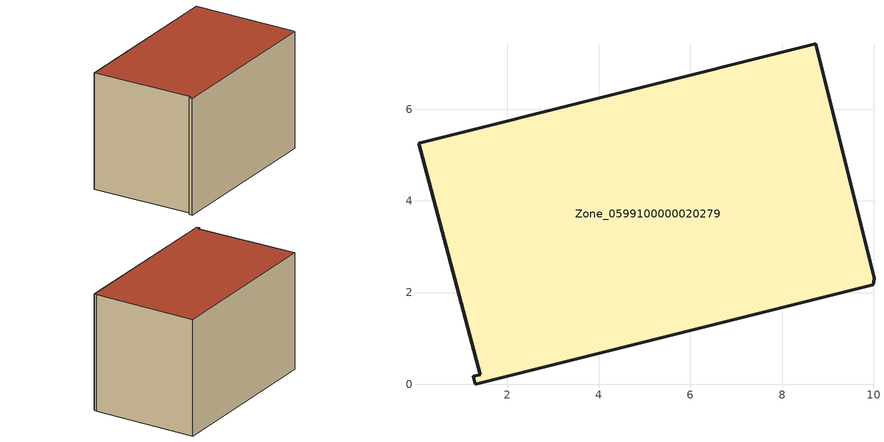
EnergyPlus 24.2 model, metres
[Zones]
Zone_0599100000020279
 floor ground (C_G): 8.73,7.43 10.01,2.32 9.99,2.17 1.31,0 1.26,0.17 1.41,0.21 0.07,5.25 z0
 wall outside (C_F): 10.01,2.32 8.73,7.43 0.07,5.25 1.41,0.21 1.26,0.17 1.31,0 9.99,2.17 10.01,2.32 z0:5.92
 roof outside (C_R): 8.73,7.43 0.07,5.25 1.41,0.21 1.26,0.17 1.31,0 9.99,2.17 10.01,2.32 z5.92
[BUILDING]
Pand.0599100000020279: North Axis=0; Terrain=City; Loads Convergence Tolerance Value=0.04; Temperature Convergence Tolerance Value=0.4; Solar Distribution=FullExterior; Maximum Number of Warmup Days=25; Minimum Number of Warmup Days=1
[Site:Location]
Rotterdam.The.Hague.AP_ZH_NLD Design_Conditions: Latitude=51.96; Longitude=4.45; Time Zone=1; Elevation=-4.5
[SITE:GROUNDTEMPERATURE:BUILDINGSURFACE]
18, 18, 18, 18, 18, 18, 18, 18, 18, 18, 18, 18
[MATERIAL] Thermal Absorptance=0.9; Solar Absorptance=0.7; Visible Absorptance=0.7
Name | Roughness | Thickness | Conductivity | Density | Specific Heat
G.TI.1975-1991 | MediumSmooth | 0.15 | 0.288461 | 540 | 1210
F.TI.1975-1991 | Rough | 0.3 | 0.230769 | 1920 | 840
R.TI.1975-1991 | MediumRough | 0.2 | 0.153846 | 1500 | 1000
[CONSTRUCTION]
C_G: G.TI.1975-1991
C_F: F.TI.1975-1991
C_R: R.TI.1975-1991
[ZONE]
Zone_0599100000020279: Type=1; Multiplier=1; Ceiling Height=Autocalculate; Volume=Autocalculate; Floor Area=autocalculate; Part of Total Floor Area=Yes
[ZONEINFILTRATION:DESIGNFLOWRATE]
Infil_Zone_0599100000020279: Zone or ZoneList or Space or SpaceList=Zone_0599100000020279; Schedule=AlwaysOn; Design Flow Rate Calculation Method=Flow/Area; Flow Rate per Floor Area=0.003; Constant Term Coefficient=1; Temperature Term Coefficient=0; Velocity Term Coefficient=0; Velocity Squared Term Coefficient=0
[HVACTEMPLATE:ZONE:IDEALLOADSAIRSYSTEM]
Zone_0599100000020279: Maximum Heating Supply Air Temperature=50; Minimum Cooling Supply Air Temperature=13; Maximum Heating Supply Air Humidity Ratio=0.0156; Minimum Cooling Supply Air Humidity Ratio=0.0077; Heating Limit=NoLimit; Cooling Limit=NoLimit; Dehumidification Control Type=ConstantSensibleHeatRatio; Cooling Sensible Heat Ratio=0.7; Dehumidification Setpoint=60; Humidification Control Type=None; Humidification Setpoint=30; Outdoor Air Method=None; Outdoor Air Flow Rate per Person=0.00944; Outdoor Air Flow Rate per Zone Floor Area=0; Outdoor Air Flow Rate per Zone=0; Demand Controlled Ventilation Type=None; Outdoor Air Economizer Type=NoEconomizer; Heat Recovery Type=None; Sensible Heat Recovery Effectiveness=0.7; Latent Heat Recovery Effectiveness=0.65
[ZONECONTROL:THERMOSTAT]
ThermostatControl_Zone_0599100000020279: Zone or ZoneList=Zone_0599100000020279; Control Type Schedule=DualSetpointControlType; Control 1=Thermostat_Zone_0599100000020279; Temperature Difference Between Cutout And Setpoint=0
[THERMOSTATSETPOINT:DUALSETPOINT]
Thermostat_Zone_0599100000020279: Heating Setpoint Temperature Schedule=HeatingSetpoint_Zone_0599100000020279; Cooling Setpoint Temperature Schedule=CoolingSetpoint_Zone_0599100000020279
[SCHEDULE:COMPACT]
HeatingSetpoint_Zone_0599100000020279: Through: 12/31, For: AllDays, Until: 24:00, 21
CoolingSetpoint_Zone_0599100000020279: Through: 12/31, For: AllDays, Until: 24:00, 24
DualSetpointControlType: Through: 12/31, For: AllDays, Until: 24:00, 4
AlwaysOn: Through: 12/31, For: AllDays, Until: 24:00, 1
